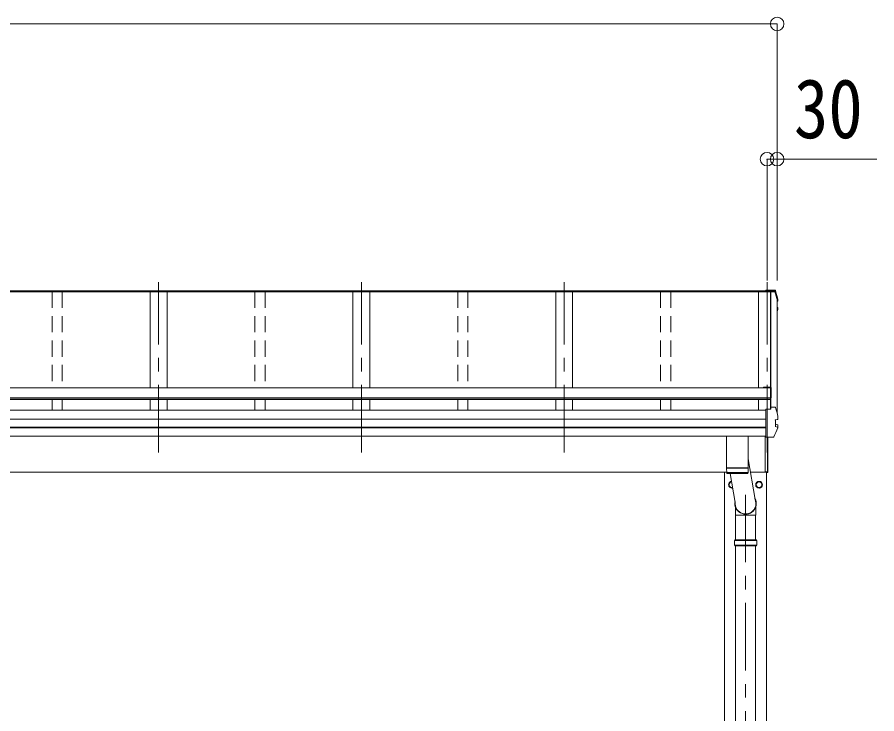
# Model space of a CAD drawing. Units: millimetres at full size, sheet at 1:40; details may follow other scales. Extents: x -11243 to 11243, y -7760 to 7760.
# Drawn here: x -4658 to -2115, y -2631 to -571 of the extents above; entities that cross this region are included whole.
import ezdxf
from ezdxf.enums import TextEntityAlignment as Align

# ---------------------------------------------------------------- set-up
doc = ezdxf.new("R2010")
doc.units = ezdxf.units.MM
doc.header["$LTSCALE"] = 40
doc.header["$PDMODE"] = 32
doc.header["$PDSIZE"] = 40
doc.linetypes.add('CHAIN1', pattern=[8, 5, -1, 1, -1])
doc.linetypes.add('DASHED1', pattern=[1.8, 1.2, -0.6])
doc.layers.add('0-3_ELV2', color=7, linetype='Continuous', lineweight=9)
doc.layers.add('0-6_OTH_LINE', color=6, linetype='Continuous', lineweight=9)
doc.styles.add('ＭＳ ゴシック', font='')
doc.styles.get('ＭＳ ゴシック').set_extended_font_data('MS Gothic')

msp = doc.modelspace()

# ---------------------------------------------------------------- linework, layer by layer
at = {"layer": '0-3_ELV2', "color": 6}
for p, q in [((-2410, -590.82), (-2410, -1349.82)), ((-2440, -990.82), (-2440, -1349.82)), ((-2410, -990.82), (-2410, -1349.82)), ((-2115.13, -990.82), (-2410, -990.82))]:
    msp.add_line(p, q, dxfattribs=at)
at = {"layer": '0-3_ELV2', "color": 5, "linetype": 'CHAIN1'}
for p, q in [((-4240, -1858.65), (-4240, -1354.47)), ((-3640, -1858.65), (-3640, -1354.47)), ((-3040, -1858.65), (-3040, -1354.47)), ((-2440, -1858.65), (-2440, -1354.47)), ((-2503.5, -5383.17), (-2503.5, -1947.61))]:
    msp.add_line(p, q, dxfattribs=at)
at = {"layer": '0-3_ELV2', "color": 4}
for p, q in [((-2440, -1382.09), (-7840, -1382.09)), ((-2440, -1382.99), (-7840, -1382.99)), ((-2443, -1379.82), (-7837, -1379.82)), ((-4265, -1382.91), (-4265, -1667.17)), ((-4215, -1382.91), (-4215, -1667.17)), ((-3665, -1382.91), (-3665, -1667.17)), ((-3615, -1382.91), (-3615, -1667.17)), ((-3065, -1382.91), (-3065, -1667.17)), ((-3015, -1382.91), (-3015, -1667.17)), ((-2465, -1382.91), (-2465, -1667.17)), ((-2465, -1383), (-2416.57, -1383)), ((-2418, -1377.74), (-2443, -1377.74)), ((-2443, -1382.09), (-2443, -1377.74)), ((-2443, -1380.26), (-2428.8, -1380.26)), ((-2440, -1382.76), (-2429.18, -1382.76)), ((-2429.7, -1383), (-2429.7, -1730.29)), ((-2428.8, -1380.26), (-2429.18, -1382.76)), ((-2429.1, -1383), (-2429.1, -1726.34)), ((-2428.8, -1381.35), (-2429.03, -1382.85)), ((-2429.03, -1382.85), (-2429.03, -1382.5)), ((-2429.03, -1382.85), (-2416.61, -1382.85)), ((-2428.8, -1381.35), (-2428.8, -1380.26)), ((-2416.76, -1381.35), (-2428.8, -1381.35)), ((-2418, -1377.74), (-2418, -1377.73)), ((-2418, -1377.74), (-2418, -1377.74)), ((-2410, -1406.36), (-2410, -1743.14)), ((-2410, -1409.31), (-2409.32, -1409.18)), ((-2410, -1409.66), (-2409.23, -1409.51)), ((-2408.74, -1410.94), (-2410, -1411.18)), ((-2407.69, -1409.67), (-2407.69, -1405.62)), ((-2410, -1429.07), (-2409.17, -1429.17)), ((-2410, -1433.16), (-2408.64, -1433.43)), ((-2410, -1434.69), (-2409.16, -1434.85)), ((-2409.17, -1429.17), (-2409.17, -1429.17)), ((-2407.59, -1434.7), (-2407.59, -1430.64)), ((-2429.9, -1667.3), (-7850.1, -1667.3)), ((-2449.9, -1665.15), (-2429.9, -1665.15)), ((-2449.9, -1665.15), (-2449.9, -1667.31)), ((-2449.9, -1666.68), (-2429.9, -1666.68)), ((-2429.9, -1701.19), (-2429.9, -1666.68)), ((-2427.9, -1667.15), (-2427.9, -1696.61)), ((-2429.9, -1696.34), (-7850.1, -1696.34)), ((-2429.9, -1698.08), (-7850.1, -1698.08)), ((-2429.9, -1701.19), (-7850.1, -1701.19)), ((-4265, -1701.19), (-4265, -1732.82)), ((-4215, -1701.19), (-4215, -1732.82)), ((-3665, -1701.19), (-3665, -1732.82)), ((-3615, -1701.19), (-3615, -1732.82)), ((-3065, -1701.19), (-3065, -1732.82)), ((-3015, -1701.19), (-3015, -1732.82)), ((-2465, -1701.19), (-2465, -1732.67)), ((-2429.9, -1696.61), (-2427.9, -1696.61)), ((-2429.76, -1730.64), (-2429.03, -1725.86)), ((-2429.74, -1730.64), (-2429.18, -1726.96)), ((-2429.18, -1730.64), (-2429.18, -1726.96)), ((-2429.03, -1725.51), (-2428.8, -1724.01)), ((-2429.03, -1725.51), (-2429.03, -1725.86)), ((-2416.76, -1724.01), (-2428.8, -1724.01)), ((-2443, -1732.82), (-7837, -1732.82)), ((-2443, -1730.96), (-2443, -1730.64)), ((-2443, -1732.26), (-2443, -1730.96)), ((-2443, -1812.19), (-2443, -1732.26)), ((-2407.69, -1759.71), (-2407.69, -1752.33)), ((-2443, -1759.34), (-7837, -1759.34)), ((-2443, -1760.23), (-7837, -1760.23)), ((-2415.57, -1761.96), (-2409.32, -1761.19)), ((-2415.57, -1761.96), (-2415.57, -1761.96)), ((-2415, -1762.09), (-2415, -1781.3)), ((-2408.64, -1776.09), (-2414.6, -1774.93)), ((-2409.31, -1761.19), (-2409.32, -1761.19)), ((-2407.59, -1784.76), (-2407.59, -1777.36)), ((-2443, -1783.45), (-7837, -1783.45)), ((-2443, -1785.38), (-7837, -1785.38)), ((-2409.17, -1783.47), (-2415.57, -1781.77)), ((-2415.57, -1781.77), (-2415.57, -1781.77)), ((-2409.17, -1783.47), (-2409.17, -1783.47)), ((-2443, -1810.41), (-7837, -1810.41)), ((-2445, -1810.41), (-2445, -1915.25)), ((-2443, -1813.06), (-2443, -1812.19)), ((-2443, -1813.06), (-2422.36, -1813.06)), ((-2438.5, -1917.65), (-2438.5, -1813.06)), ((-2438, -1917.25), (-2438, -1813.06)), ((-2559.3, -1916.65), (-7840, -1916.65)), ((-2566, -5216.65), (-2566, -1916.65)), ((-2440, -1916.65), (-2488.77, -1916.65)), ((-2440, -1915.25), (-2445, -1915.25)), ((-2441, -1916.65), (-2441, -5216.65)), ((-2440, -1917.75), (-2440, -1915.25)), ((-2438.5, -1917.65), (-2438.5, -1917.65)), ((-2438.5, -1917.65), (-2438.5, -1917.71)), ((-2552.1, -1953.4), (-2552, -1953.4)), ((-2552.1, -1953.9), (-2552, -1953.9)), ((-2472.1, -1953.4), (-2472, -1953.4)), ((-2472.1, -1953.9), (-2472, -1953.9))]:
    msp.add_line(p, q, dxfattribs=at)
at = {"layer": '0-3_ELV2', "color": 4, "linetype": 'DASHED1'}
for p, q in [((-4555, -1382.91), (-4555, -1667.3)), ((-4525, -1382.91), (-4525, -1667.3)), ((-3955, -1382.91), (-3955, -1667.3)), ((-3925, -1382.91), (-3925, -1667.3)), ((-3355, -1382.91), (-3355, -1667.3)), ((-3325, -1382.91), (-3325, -1667.3)), ((-2755, -1382.91), (-2755, -1667.3)), ((-2725, -1382.91), (-2725, -1667.3)), ((-4555, -1701.19), (-4555, -1732.82)), ((-4525, -1701.19), (-4525, -1732.82)), ((-3955, -1701.19), (-3955, -1732.82)), ((-3925, -1701.19), (-3925, -1732.82)), ((-3355, -1701.19), (-3355, -1732.82)), ((-3325, -1701.19), (-3325, -1732.82)), ((-2755, -1701.19), (-2755, -1732.82)), ((-2725, -1701.19), (-2725, -1732.82))]:
    msp.add_line(p, q, dxfattribs=at)
at = {"layer": '0-3_ELV2'}
for p, q in [((-2559.5, -1903.95), (-2559.5, -1810.41)), ((-2495.5, -1810.41), (-2495.5, -1903.95)), ((-2495.5, -1876.77), (-2475.07, -1997.81)), ((-2559.5, -1903.95), (-2495.5, -1903.95)), ((-2559.5, -1904.95), (-2495.5, -1904.95)), ((-2559.28, -1918.01), (-2559.5, -1904.95)), ((-2555, -1903.95), (-2554.99, -1904.95)), ((-2500, -1903.95), (-2500.02, -1904.95)), ((-2495.5, -1904.95), (-2495.73, -1918.01)), ((-2495.73, -1917.95), (-2559.28, -1917.95)), ((-2556.28, -1920.95), (-2498.73, -1920.95)), ((-2534.15, -2006.42), (-2549.22, -1920.95)), ((-2473.35, -2043.37), (-2473.35, -2019.57)), ((-2533.35, -2116.65), (-2533.35, -2043.37)), ((-2506.19, -2043.71), (-2507.32, -2040.59)), ((-2500.59, -2043.08), (-2506.42, -2043.08)), ((-2500.82, -2043.71), (-2506.19, -2043.71)), ((-2500.82, -2043.71), (-2499.69, -2040.59)), ((-2473.35, -2043.37), (-2500.7, -2043.37)), ((-2473.65, -2116.65), (-2473.65, -2043.37)), ((-2536.5, -2118.65), (-2535.5, -2116.65)), ((-2536.5, -2118.65), (-2470.51, -2118.65)), ((-2536.5, -2132.65), (-2536.5, -2118.65)), ((-2536.5, -2132.65), (-2470.51, -2132.65)), ((-2536.5, -2132.65), (-2535.5, -2134.65)), ((-2535.5, -2116.65), (-2471.51, -2116.65)), ((-2471.51, -2134.65), (-2535.5, -2134.65)), ((-2533.35, -3246.65), (-2533.35, -2134.65)), ((-2473.65, -3246.65), (-2473.65, -2134.65)), ((-2470.51, -2118.65), (-2471.51, -2116.65)), ((-2470.51, -2132.65), (-2471.51, -2134.65)), ((-2470.51, -2132.65), (-2470.51, -2118.65))]:
    msp.add_line(p, q, dxfattribs=at)
at = {"layer": '0-3_ELV2', "color": 4}
for points in [[(-2443, -1381.76), (-2440, -1381.76), (-2440, -1382.76)], [(-2415.14, -1379.01), (-2415.26, -1378.72), (-2415.43, -1378.45), (-2415.65, -1378.23), (-2415.91, -1378.04), (-2416.18, -1377.91), (-2416.45, -1377.83), (-2416.69, -1377.79), (-2416.92, -1377.77), (-2417.17, -1377.75), (-2417.46, -1377.74), (-2417.76, -1377.73), (-2418.08, -1377.73)], [(-2407.73, -1405.3), (-2410.05, -1396.45), (-2412.51, -1387.69), (-2415.13, -1379.02)], [(-2407.73, -1405.31), (-2407.69, -1405.57), (-2407.69, -1405.62)], [(-2410, -1440.9), (-2409.08, -1438.67), (-2407.68, -1435.18)], [(-2443, -1730.64), (-2428.8, -1730.64), (-2428.8, -1724.01)], [(-2407.73, -1752.02), (-2407.69, -1752.28), (-2407.69, -1752.33)], [(-2415.57, -1761.96), (-2415.66, -1761.98), (-2415.73, -1762.03), (-2415.79, -1762.11), (-2415.84, -1762.21), (-2415.87, -1762.32), (-2415.88, -1762.43)], [(-2415, -1762.09), (-2414.99, -1761.97), (-2414.95, -1761.88)], [(-2409.31, -1761.19), (-2409.09, -1761.11), (-2408.88, -1760.97), (-2408.71, -1760.75), (-2408.59, -1760.47), (-2408.53, -1760.16), (-2408.52, -1759.83), (-2408.57, -1759.51)], [(-2409.23, -1761.17), (-2408.95, -1761.09), (-2408.71, -1761.02), (-2408.48, -1760.92), (-2408.2, -1760.75), (-2407.94, -1760.48), (-2407.76, -1760.14), (-2407.71, -1759.75)], [(-2407.69, -1759.75), (-2407.69, -1759.66), (-2407.73, -1759.4)], [(-2407.68, -1785.23), (-2410.53, -1792.05), (-2413.48, -1798.78), (-2416.52, -1805.43), (-2419.64, -1811.99)], [(-2415.57, -1781.77), (-2415.66, -1781.74), (-2415.73, -1781.68), (-2415.79, -1781.59), (-2415.84, -1781.49), (-2415.87, -1781.37), (-2415.88, -1781.25)], [(-2408.49, -1785.45), (-2408.39, -1785.12), (-2408.37, -1784.76), (-2408.41, -1784.4), (-2408.53, -1784.07), (-2408.7, -1783.79), (-2408.92, -1783.59), (-2409.17, -1783.47)], [(-2407.7, -1785.25), (-2407.62, -1785.09), (-2407.58, -1784.91), (-2407.59, -1784.74)], [(-2422.34, -1813.06), (-2421.96, -1813.05), (-2421.6, -1813.04), (-2421.29, -1813.02), (-2421.01, -1812.99), (-2420.71, -1812.92), (-2420.37, -1812.78), (-2420.07, -1812.56), (-2419.8, -1812.28), (-2419.63, -1811.94)], [(-2438.5, -1917.75), (-2438.5, -1917.75), (-2440, -1917.75)], [(-2438.5, -1917.71), (-2438.5, -1917.75), (-2438.5, -1917.75)], [(-2541.89, -1962.53), (-2543.5, -1963.46), (-2552, -1958.56), (-2552, -1948.74), (-2545.03, -1944.71)]]:
    msp.add_lwpolyline(points, dxfattribs=at)
msp.add_lwpolyline([(-2463.5, -1943.83), (-2455, -1948.74), (-2455, -1958.56), (-2463.5, -1963.46), (-2472, -1958.56), (-2472, -1948.74)], close=True, dxfattribs=at)
at = {"layer": '0-3_ELV2'}
msp.add_lwpolyline([(-2506.31, -2043.37), (-2533.65, -2043.37), (-2533.65, -2019.57)], dxfattribs=at)
at = {"layer": '0-3_ELV2', "color": 4}
for radius in [10, 8.5]:
    msp.add_circle((-2463.5, -1953.65), radius, dxfattribs=at)
for centre, radius, start, end in [((-2416.76, -1383.05), 1.7, 17.09071, 90.04324), ((-2893.02, -1529.01), 498.32, 13.87531, 17.05651), ((-2893.01, -1529.01), 499.82, 13.85121, 17.03953), ((-2408.99, -1409.67), 1.3, 280.89642, 13.7954), ((-2872.33, -1249.79), 498.64, 337.99835, 338.21754), ((-2872.33, -1250.13), 498.64, 337.99835, 338.25759), ((-2408.89, -1430.64), 1.3, 0.0377, 79.0995), ((-2408.88, -1434.7), 1.3, 338.33785, 79.1132), ((-2429.9, -1667.15), 2, 0, 90), ((-2416.76, -1725.71), 1.7, 17.09071, 90.04324), ((-2893.01, -1871.67), 499.82, 13.85121, 17.03953), ((-2414.5, -1774.44), 0.499, 180.05239, 259.08482), ((-2408.89, -1777.36), 1.3, 0.0377, 79.0995), ((-2450.65, -1902.58), 12.15, 359.0404, 0.9596), ((-2438.5, -1917.25), 0.5, 270.5, 0), ((-2543.5, -1953.65), 10, 99.72185, 280.27854), ((-2543.5, -1953.65), 8.6, 171.25399, 178.33419), ((-2543.5, -1953.65), 8.6, 181.66581, 188.74601), ((-2543.5, -1953.65), 8.5, 99.67273, 280.32766), ((-2543.5, -1953.65), 8.6, 111.25399, 128.74601), ((-2463.5, -1953.65), 8.6, 171.25399, 178.33419), ((-2463.5, -1953.65), 8.6, 181.66581, 188.74601), ((-2463.5, -1953.65), 8.6, 111.25399, 128.74601), ((-2463.5, -1953.65), 8.6, 51.25399, 68.74601), ((-2463.5, -1953.65), 8.6, 351.25399, 8.74601), ((-2543.5, -1953.65), 8.6, 231.25399, 248.74601), ((-2463.5, -1953.65), 8.6, 231.25399, 248.74601), ((-2463.5, -1953.65), 8.6, 291.25399, 308.74601)]:
    msp.add_arc(centre, radius, start, end, dxfattribs=at)
at = {"layer": '0-3_ELV2'}
for centre, start, end in [((-2556.28, -1917.95), 181, 270), ((-2498.73, -1917.95), 269.95168, 359)]:
    msp.add_arc(centre, 3, start, end, dxfattribs=at)
for major_axis, ratio, start_param, end_param in [((31.85, 0), 0.984694, 2.9335503, 6.7858594), ((30.8, 0), 0.983336, 3.0411421, 6.6778673)]:
    msp.add_ellipse((-2503.5, -2009.46), major_axis=major_axis, ratio=ratio, start_param=start_param, end_param=end_param, dxfattribs=at)
at = {"layer": '0-3_ELV2', "color": 6}
for p in [(-2410, -590.82), (-2440, -990.82), (-2410, -990.82)]:
    msp.add_point(p, dxfattribs=at)
at = {"layer": '0-6_OTH_LINE'}
for p, q in [((-7870, -590.82), (-2410, -590.82)), ((-2410, -990.82), (-2440, -990.82))]:
    msp.add_line(p, q, dxfattribs=at)

# ---------------------------------------------------------------- texts
at = {"layer": '0-3_ELV2', "style": 'ＭＳ ゴシック', "width": 0.85}
msp.add_text('30', height=176, dxfattribs=at).set_placement((-2360.31, -981.6), align=Align.BOTTOM_LEFT)

doc.saveas('drawing.dxf')
